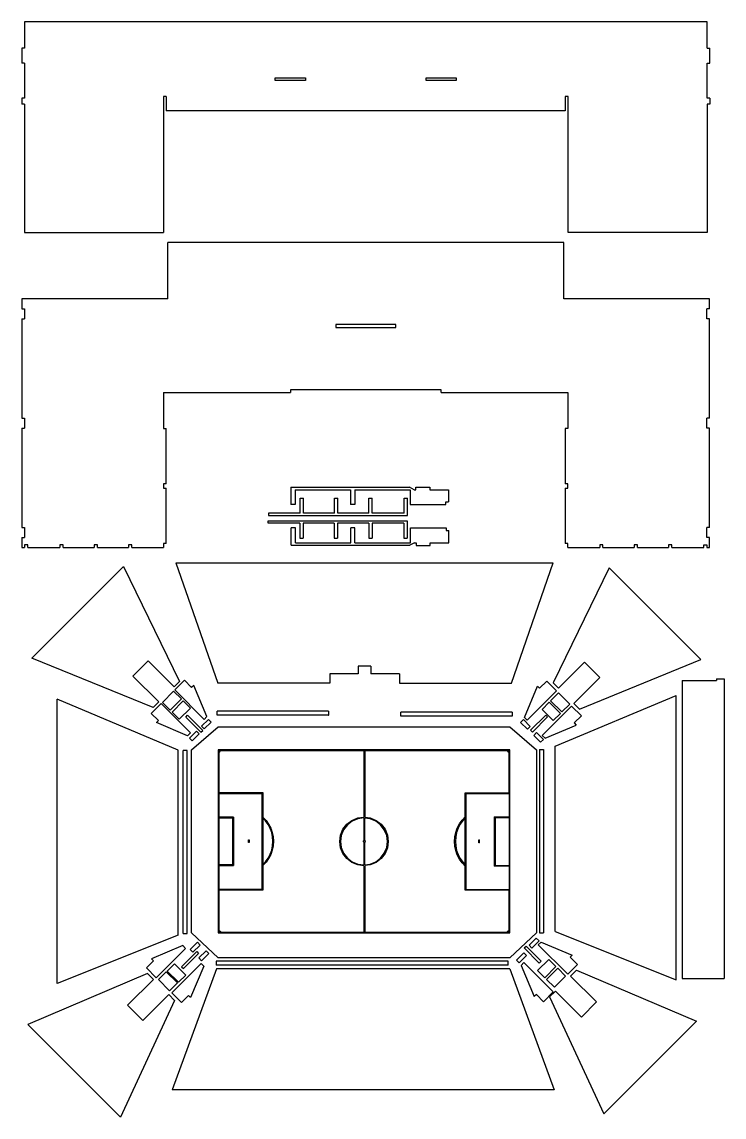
# Model space of a CAD drawing. Extents: x -1434 to 1434, y -966 to 966.
# Drawn here: x 220 to 771, y -966 to -106 of the extents above; entities that cross this region are included whole.
import ezdxf

# ---------------------------------------------------------------- set-up
doc = ezdxf.new("R2010")
doc.units = 0
doc.header["$MEASUREMENT"] = 0
doc.layers.get('0').update_dxf_attribs({"linetype": 'CONTINUOUS'})

msp = doc.modelspace()

# ---------------------------------------------------------------- linework, layer by layer
for p, q in [((222.05, -106.18), (222.05, -126.73)), ((757.97, -106.18), (222.05, -106.18)), ((757.97, -126.73), (757.97, -106.18)), ((222.05, -126.73), (219.97, -126.73)), ((219.97, -126.73), (219.97, -138.6)), ((757.97, -126.73), (760.07, -126.73)), ((760.07, -138.6), (760.07, -126.73)), ((222.05, -138.6), (219.97, -138.6)), ((222.05, -138.6), (222.05, -166.17)), ((757.97, -138.6), (760.07, -138.6)), ((757.97, -166.17), (757.97, -138.6)), ((418.97, -152.14), (418.97, -150.01)), ((418.97, -150.01), (442.6, -150.01)), ((442.6, -152.14), (418.97, -152.14)), ((442.6, -150.01), (442.6, -152.14)), ((537.35, -150.01), (560.97, -150.01)), ((537.35, -152.14), (537.35, -150.01)), ((560.97, -152.14), (537.35, -152.14)), ((560.97, -150.01), (560.97, -152.14)), ((219.97, -166.17), (219.97, -170.91)), ((222.05, -166.17), (219.97, -166.17)), ((222.05, -170.91), (219.97, -170.91)), ((222.05, -170.91), (222.05, -271.61)), ((333.36, -164.73), (331.2, -164.73)), ((331.2, -164.73), (331.2, -271.61)), ((333.36, -164.73), (333.36, -176.01)), ((646.63, -164.73), (646.63, -176.01)), ((648.8, -164.73), (646.63, -164.73)), ((648.8, -271.61), (648.8, -164.73)), ((760.07, -166.17), (757.97, -166.17)), ((757.97, -170.91), (757.97, -271.61)), ((760.07, -170.91), (757.97, -170.91)), ((760.07, -166.17), (760.07, -170.91)), ((646.63, -176.01), (333.36, -176.01)), ((222.05, -271.61), (331.2, -271.61)), ((757.97, -271.61), (648.8, -271.61)), ((645.43, -279.36), (334.58, -279.36)), ((334.58, -323.75), (334.58, -279.36)), ((645.43, -323.75), (645.43, -279.36)), ((334.58, -323.75), (219.97, -323.75)), ((219.97, -323.75), (219.97, -331.62)), ((760.04, -323.75), (645.43, -323.75)), ((760.04, -331.62), (760.04, -323.75)), ((219.97, -331.62), (222.04, -331.62)), ((222.04, -331.62), (222.04, -339.49)), ((760.04, -331.62), (757.91, -331.62)), ((757.91, -339.49), (757.91, -331.62)), ((219.97, -339.49), (222.04, -339.49)), ((219.97, -339.49), (219.97, -417.46)), ((513.65, -343.91), (466.36, -343.91)), ((466.36, -343.91), (466.36, -346.14)), ((513.65, -346.14), (513.65, -343.91)), ((760.04, -339.49), (757.91, -339.49)), ((760.04, -417.46), (760.04, -339.49)), ((466.36, -346.14), (513.65, -346.14)), ((549.18, -395.21), (430.8, -395.21)), ((430.8, -395.21), (430.8, -397.34)), ((549.18, -397.34), (549.18, -395.21)), ((331.19, -397.34), (430.8, -397.34)), ((331.19, -397.34), (331.19, -425.51)), ((549.18, -397.34), (648.79, -397.34)), ((648.79, -397.34), (648.79, -425.51)), ((219.97, -417.46), (222.04, -417.46)), ((222.04, -417.46), (222.04, -425.33)), ((760.04, -417.46), (757.91, -417.46)), ((757.91, -425.33), (757.91, -417.46)), ((219.97, -425.33), (222.04, -425.33)), ((219.97, -425.33), (219.97, -503.14)), ((331.19, -425.51), (333.34, -425.51)), ((333.34, -469), (333.34, -425.51)), ((648.79, -425.51), (646.64, -425.51)), ((646.64, -425.51), (646.64, -469)), ((760.04, -425.33), (757.91, -425.33)), ((760.04, -503.14), (760.04, -425.33)), ((333.34, -469), (331.19, -469)), ((331.19, -469), (331.19, -472.28)), ((331.19, -472.28), (333.34, -472.28)), ((333.34, -515.76), (333.34, -472.28)), ((431.24, -471.62), (431.24, -485.28)), ((431.24, -471.62), (524.27, -471.62)), ((528.06, -473.57), (524.27, -471.62)), ((529.38, -473.57), (529.38, -471.44)), ((529.38, -471.44), (540.36, -471.44)), ((540.36, -471.44), (540.36, -473.58)), ((648.79, -469), (646.64, -469)), ((646.64, -472.28), (646.64, -515.76)), ((646.64, -472.28), (648.79, -472.28)), ((648.79, -472.28), (648.79, -469)), ((434.52, -473.57), (478.01, -473.57)), ((434.52, -473.57), (434.52, -485.28)), ((438.46, -491.94), (438.46, -480.23)), ((438.46, -480.23), (441.06, -480.23)), ((441.06, -491.94), (441.06, -480.23)), ((465.49, -491.94), (465.49, -480.23)), ((465.49, -480.23), (468.08, -480.23)), ((468.08, -491.94), (468.08, -480.23)), ((478.01, -473.57), (478.01, -485.28)), ((481.29, -473.57), (524.78, -473.57)), ((481.29, -473.57), (481.29, -485.28)), ((492.52, -480.23), (495.11, -480.23)), ((492.52, -491.94), (492.52, -480.23)), ((495.11, -491.94), (495.11, -480.23)), ((520.13, -480.23), (522.73, -480.23)), ((520.13, -491.94), (520.13, -480.23)), ((522.73, -493.89), (522.73, -480.23)), ((524.78, -473.57), (524.78, -485.28)), ((528.06, -473.57), (529.38, -473.57)), ((540.36, -473.58), (555.07, -473.58)), ((555.07, -473.58), (555.07, -483.19)), ((434.52, -485.28), (431.24, -485.28)), ((481.29, -485.28), (478.01, -485.28)), ((524.78, -485.28), (552.95, -485.28)), ((552.95, -483.19), (555.07, -483.19)), ((552.95, -485.28), (552.95, -483.19)), ((413.37, -499.87), (413.37, -497.92)), ((413.37, -497.92), (522.52, -497.92)), ((413.58, -491.94), (413.58, -493.89)), ((438.46, -491.94), (413.58, -491.94)), ((413.58, -493.89), (522.73, -493.89)), ((465.49, -491.94), (441.06, -491.94)), ((492.52, -491.94), (468.08, -491.94)), ((520.13, -491.94), (495.11, -491.94)), ((522.52, -497.92), (522.52, -511.57)), ((219.97, -503.14), (222.04, -503.14)), ((222.04, -503.14), (222.04, -511.09)), ((438.25, -499.87), (413.37, -499.87)), ((431.46, -517.24), (431.46, -503.59)), ((434.74, -503.59), (431.46, -503.59)), ((434.74, -515.29), (434.74, -503.59)), ((438.25, -499.87), (438.25, -511.57)), ((440.85, -499.87), (440.85, -511.57)), ((465.28, -499.87), (440.85, -499.87)), ((465.28, -499.87), (465.28, -511.57)), ((492.31, -499.87), (467.88, -499.87)), ((467.88, -499.87), (467.88, -511.57)), ((478.23, -515.29), (478.23, -503.59)), ((481.51, -503.59), (478.23, -503.59)), ((481.51, -515.29), (481.51, -503.59)), ((492.31, -499.87), (492.31, -511.57)), ((519.93, -499.87), (494.91, -499.87)), ((494.91, -499.87), (494.91, -511.57)), ((519.93, -499.87), (519.93, -511.57)), ((525, -503.59), (553.17, -503.59)), ((525, -515.29), (525, -503.59)), ((553.17, -503.59), (553.17, -505.68)), ((553.17, -505.68), (555.29, -505.68)), ((555.29, -515.28), (555.29, -505.68)), ((757.91, -511.09), (757.91, -503.14)), ((760.04, -503.14), (757.91, -503.14)), ((219.97, -511.09), (219.97, -519.04)), ((219.97, -511.09), (222.04, -511.09)), ((333.34, -515.76), (331.19, -515.76)), ((331.19, -515.76), (331.19, -519.04)), ((434.74, -515.29), (478.23, -515.29)), ((438.25, -511.57), (440.85, -511.57)), ((465.28, -511.57), (467.88, -511.57)), ((481.51, -515.29), (525, -515.29)), ((492.31, -511.57), (494.91, -511.57)), ((519.93, -511.57), (522.52, -511.57)), ((528.28, -515.29), (524.49, -517.24)), ((528.28, -515.29), (529.6, -515.29)), ((529.6, -515.29), (529.6, -517.42)), ((540.58, -515.28), (555.29, -515.28)), ((540.58, -517.42), (540.58, -515.28)), ((648.79, -515.76), (646.64, -515.76)), ((648.79, -519.04), (648.79, -515.76)), ((760.04, -511.09), (757.91, -511.09)), ((760.04, -519.04), (760.04, -511.09)), ((219.97, -519.04), (222.04, -519.04)), ((224.64, -516.81), (222.04, -516.81)), ((222.04, -516.81), (222.04, -519.04)), ((224.64, -519.04), (224.64, -516.81)), ((224.64, -519.04), (249.66, -519.04)), ((252.26, -516.81), (249.66, -516.81)), ((249.66, -516.81), (249.66, -519.04)), ((252.26, -519.04), (252.26, -516.81)), ((252.26, -519.04), (276.69, -519.04)), ((276.69, -516.81), (276.69, -519.04)), ((279.29, -516.81), (276.69, -516.81)), ((279.29, -519.04), (279.29, -516.81)), ((279.29, -519.04), (303.72, -519.04)), ((303.72, -516.81), (303.72, -519.04)), ((306.31, -516.81), (303.72, -516.81)), ((306.31, -519.04), (306.31, -516.81)), ((306.31, -519.04), (331.19, -519.04)), ((431.46, -517.24), (524.49, -517.24)), ((529.6, -517.42), (540.58, -517.42)), ((648.79, -519.04), (673.67, -519.04)), ((673.67, -516.81), (673.67, -519.04)), ((676.27, -516.81), (673.67, -516.81)), ((676.27, -519.04), (676.27, -516.81)), ((676.27, -519.04), (700.7, -519.04)), ((703.29, -516.81), (700.7, -516.81)), ((700.7, -516.81), (700.7, -519.04)), ((703.29, -519.04), (703.29, -516.81)), ((703.29, -519.04), (727.73, -519.04)), ((730.32, -516.81), (727.73, -516.81)), ((727.73, -516.81), (727.73, -519.04)), ((730.32, -519.04), (730.32, -516.81)), ((730.32, -519.04), (755.34, -519.04)), ((755.34, -516.81), (757.94, -516.81)), ((755.34, -519.04), (755.34, -516.81)), ((757.94, -516.81), (757.94, -519.04)), ((757.94, -519.04), (760.04, -519.04)), ((340.91, -530.97), (373.71, -625.47)), ((340.91, -530.97), (637.25, -530.97)), ((604.45, -625.47), (637.25, -530.97)), ((227.73, -605.86), (299.81, -533.79)), ((299.81, -533.79), (343.62, -624.17)), ((681.04, -534.87), (637.23, -625.25)), ((753.11, -606.95), (681.04, -534.87)), ((323.08, -644.7), (227.73, -605.86)), ((319.04, -608.01), (307.14, -619.92)), ((339.42, -628.37), (319.04, -608.01)), ((641.43, -629.45), (661.8, -609.09)), ((657.76, -645.78), (753.11, -606.95)), ((661.8, -609.09), (673.7, -621)), ((484.08, -618.1), (461.81, -618.1)), ((461.81, -618.1), (461.81, -625.47)), ((484.08, -612.03), (484.08, -618.1)), ((494.1, -612.03), (484.08, -612.03)), ((494.1, -612.03), (494.1, -618.1)), ((516.4, -618.1), (494.1, -618.1)), ((516.4, -618.1), (516.4, -625.47)), ((307.14, -619.92), (327.52, -640.27)), ((339.42, -628.37), (343.62, -624.17)), ((347.66, -623.2), (340.01, -630.85)), ((353.27, -628.81), (347.66, -623.2)), ((354.87, -627.21), (353.27, -628.81)), ((365.2, -651.76), (354.87, -627.21)), ((461.81, -625.47), (373.71, -625.47)), ((516.4, -625.47), (604.45, -625.47)), ((626.5, -629.53), (632.11, -623.92)), ((632.11, -623.92), (639.76, -631.58)), ((641.43, -629.45), (637.23, -625.25)), ((673.7, -621), (653.33, -641.35)), ((738.4, -623.36), (765.33, -623.36)), ((738.4, -623.36), (738.4, -857.53)), ((765.33, -622.09), (771.38, -622.09)), ((765.33, -622.09), (765.33, -623.36)), ((771.38, -622.09), (771.38, -857.53)), ((330.26, -640.58), (339.07, -631.77)), ((345.22, -637.92), (339.07, -631.77)), ((363.06, -653.9), (340.01, -630.85)), ((614.56, -652.48), (624.9, -627.93)), ((616.71, -654.63), (639.76, -631.58)), ((626.5, -629.53), (624.9, -627.93)), ((635.16, -639.27), (641.31, -633.12)), ((638.85, -675.09), (733.74, -635.13)), ((650.12, -641.93), (641.31, -633.12)), ((733.74, -858.42), (733.74, -635.13)), ((247.68, -861.35), (247.68, -638.05)), ((342.56, -678.01), (247.68, -638.05)), ((321.56, -649.21), (329.21, -641.56)), ((323.08, -644.7), (327.52, -640.27)), ((352.26, -664.61), (329.21, -641.56)), ((330.26, -640.58), (336.41, -646.73)), ((336.41, -646.73), (345.22, -637.92)), ((337.85, -648.24), (346.66, -639.43)), ((343.46, -653.84), (352.27, -645.04)), ((352.27, -645.04), (346.66, -639.43)), ((628.44, -646.08), (634.05, -640.47)), ((628.61, -666.53), (651.66, -643.48)), ((642.85, -649.28), (634.05, -640.47)), ((643.97, -648.07), (635.16, -639.27)), ((650.12, -641.93), (643.97, -648.07)), ((659.31, -651.13), (651.66, -643.48)), ((657.76, -645.78), (653.33, -641.35)), ((327.16, -654.82), (321.56, -649.21)), ((343.46, -653.84), (337.85, -648.24)), ((348.58, -652.13), (350.05, -650.66)), ((348.58, -652.13), (360.48, -664.03)), ((361.95, -662.57), (350.05, -650.66)), ((365.2, -651.76), (363.06, -653.9)), ((373.41, -650.52), (373.41, -647.49)), ((460.64, -647.49), (373.41, -647.49)), ((460.64, -650.52), (373.41, -650.52)), ((460.64, -647.49), (460.64, -650.52)), ((460.64, -650.52), (461.09, -650.52)), ((517.47, -651.37), (517.47, -648.34)), ((604.84, -648.34), (517.47, -648.34)), ((604.84, -651.37), (517.47, -651.37)), ((604.84, -648.34), (604.84, -651.37)), ((614.56, -652.48), (616.71, -654.63)), ((619.39, -662.48), (631.29, -650.58)), ((632.76, -652.05), (620.86, -663.95)), ((637.24, -654.89), (628.44, -646.08)), ((632.76, -652.05), (631.29, -650.58)), ((637.24, -654.89), (642.85, -649.28)), ((653.7, -656.74), (659.31, -651.13)), ((327.16, -654.82), (325.56, -656.42)), ((350.12, -666.75), (325.56, -656.42)), ((353.19, -677.91), (373.99, -659.77)), ((361.03, -659.31), (366.37, -653.97)), ((361.03, -659.31), (363.18, -661.46)), ((363.18, -661.46), (368.52, -656.11)), ((368.52, -656.11), (366.37, -653.97)), ((373.99, -659.77), (603.17, -659.77)), ((603.17, -659.77), (623.98, -677.91)), ((611.63, -656.28), (613.78, -654.14)), ((616.97, -661.62), (611.63, -656.28)), ((619.12, -659.48), (613.78, -654.14)), ((619.12, -659.48), (616.97, -661.62)), ((630.75, -668.67), (655.3, -658.34)), ((653.7, -656.74), (655.3, -658.34)), ((350.12, -666.75), (352.26, -664.61)), ((351.63, -668.63), (357, -663.26)), ((351.63, -668.63), (353.77, -670.77)), ((353.77, -670.77), (359.14, -665.4)), ((359.14, -665.4), (357, -663.26)), ((360.48, -664.03), (361.95, -662.57)), ((620.86, -663.95), (619.39, -662.48)), ((621.94, -666.49), (624.08, -664.35)), ((627.31, -671.86), (621.94, -666.49)), ((629.45, -669.72), (624.08, -664.35)), ((629.45, -669.72), (627.31, -671.86)), ((630.75, -668.67), (628.61, -666.53)), ((342.56, -823.3), (342.56, -678.01)), ((346.73, -822.07), (346.73, -678.31)), ((349.76, -678.31), (346.73, -678.31)), ((349.76, -822.07), (349.76, -678.31)), ((353.19, -821.68), (353.19, -677.91)), ((603.17, -677.91), (373.99, -677.91)), ((373.99, -677.91), (373.99, -821.68)), ((374.57, -678.49), (375.47, -678.49)), ((374.57, -678.49), (374.57, -679.47)), ((374.57, -679.47), (374.69, -679.45)), ((374.69, -679.45), (374.81, -679.42)), ((374.81, -679.42), (374.92, -679.37)), ((374.92, -679.37), (375.03, -679.31)), ((375.03, -679.31), (375.13, -679.24)), ((375.13, -679.24), (375.21, -679.16)), ((375.16, -679.53), (375.28, -679.44)), ((375.21, -679.16), (375.29, -679.06)), ((375.28, -679.44), (375.4, -679.33)), ((375.29, -679.06), (375.36, -678.96)), ((375.36, -678.96), (375.41, -678.85)), ((375.4, -679.33), (375.5, -679.21)), ((375.41, -678.85), (375.44, -678.73)), ((375.44, -678.73), (375.46, -678.61)), ((375.46, -678.61), (375.47, -678.49)), ((375.5, -679.21), (375.58, -679.08)), ((375.58, -679.08), (375.65, -678.94)), ((375.65, -678.94), (375.71, -678.8)), ((375.71, -678.8), (375.74, -678.65)), ((375.74, -678.65), (375.76, -678.49)), ((375.76, -678.49), (488.58, -678.49)), ((488.58, -678.49), (488.58, -730.71)), ((489.25, -678.49), (601.3, -678.49)), ((489.25, -678.49), (489.25, -730.79)), ((601.3, -678.49), (601.31, -678.66)), ((601.31, -678.66), (601.35, -678.82)), ((601.35, -678.82), (601.4, -678.98)), ((601.4, -678.98), (601.48, -679.13)), ((601.48, -679.13), (601.57, -679.27)), ((601.57, -679.27), (601.68, -679.39)), ((601.58, -678.49), (602.6, -678.49)), ((601.58, -678.49), (601.59, -678.62)), ((601.59, -678.62), (601.61, -678.75)), ((601.61, -678.75), (601.66, -678.88)), ((601.66, -678.88), (601.71, -679)), ((601.68, -679.39), (601.81, -679.5)), ((601.71, -679), (601.79, -679.1)), ((601.79, -679.1), (601.88, -679.2)), ((601.88, -679.2), (601.98, -679.29)), ((601.98, -679.29), (602.09, -679.36)), ((602.09, -679.36), (602.21, -679.41)), ((602.21, -679.41), (602.33, -679.45)), ((602.33, -679.45), (602.46, -679.48)), ((602.6, -679.48), (602.6, -678.49)), ((603.17, -821.68), (603.17, -677.91)), ((623.98, -677.91), (623.98, -821.68)), ((626.52, -677.66), (626.52, -821.43)), ((626.52, -677.66), (629.55, -677.66)), ((629.55, -677.66), (629.55, -821.43)), ((638.85, -820.38), (638.85, -675.09)), ((374.57, -679.74), (374.73, -679.71)), ((374.57, -679.74), (374.57, -711.45)), ((374.73, -679.71), (374.88, -679.67)), ((374.88, -679.67), (375.02, -679.61)), ((375.02, -679.61), (375.16, -679.53)), ((601.81, -679.5), (601.95, -679.59)), ((601.95, -679.59), (602.1, -679.66)), ((602.1, -679.66), (602.26, -679.71)), ((602.26, -679.71), (602.43, -679.74)), ((602.43, -679.74), (602.6, -679.74)), ((602.46, -679.48), (602.6, -679.48)), ((602.6, -711.69), (602.6, -679.74)), ((374.57, -711.45), (409.23, -711.45)), ((374.57, -712.04), (374.57, -730.72)), ((374.57, -712.04), (408.65, -712.04)), ((408.65, -787.47), (408.65, -712.04)), ((409.23, -711.45), (409.23, -730.71)), ((568.02, -730.34), (568.02, -711.69)), ((568.02, -711.69), (602.6, -711.69)), ((568.64, -712.32), (568.64, -787.44)), ((602.6, -712.32), (568.64, -712.32)), ((602.6, -712.32), (602.6, -730.34)), ((386.19, -730.72), (374.57, -730.72)), ((386.19, -730.72), (386.19, -768.61)), ((409.23, -730.71), (411.67, -733.28)), ((483.64, -731.36), (488.58, -730.71)), ((489.25, -730.79), (493.52, -731.36)), ((565.57, -733.02), (568.02, -730.34)), ((590.85, -730.34), (590.85, -769.27)), ((590.85, -730.34), (602.6, -730.34)), ((591.51, -731), (591.51, -768.61)), ((591.51, -731), (602.6, -731)), ((602.6, -731), (602.6, -768.61)), ((374.57, -731.31), (374.57, -768.02)), ((374.57, -731.31), (385.59, -731.31)), ((385.59, -768.02), (385.59, -731.31)), ((409.23, -731.39), (409.23, -767.91)), ((409.23, -731.39), (411.31, -733.58)), ((413.34, -736.42), (411.31, -733.58)), ((411.67, -733.28), (413.73, -736.17)), ((414.95, -739.51), (413.34, -736.42)), ((413.73, -736.17), (415.38, -739.32)), ((416.13, -742.79), (414.95, -739.51)), ((415.38, -739.32), (416.58, -742.66)), ((472.05, -740.25), (475.09, -736.3)), ((475.53, -736.74), (472.6, -740.57)), ((475.09, -736.3), (479.04, -733.26)), ((479.35, -733.81), (475.53, -736.74)), ((479.04, -733.26), (483.64, -731.36)), ((483.81, -731.96), (479.35, -733.81)), ((488.58, -731.34), (483.81, -731.96)), ((488.58, -731.34), (488.58, -749.01)), ((493.36, -731.96), (489.25, -731.42)), ((489.25, -749.01), (489.25, -731.42)), ((497.81, -733.81), (493.36, -731.96)), ((493.52, -731.36), (498.13, -733.26)), ((501.64, -736.74), (497.81, -733.81)), ((498.13, -733.26), (502.08, -736.3)), ((504.57, -740.57), (501.64, -736.74)), ((502.08, -736.3), (505.11, -740.25)), ((560.68, -742.65), (561.87, -739.23)), ((562.48, -739.48), (561.31, -742.82)), ((561.87, -739.23), (563.51, -736)), ((564.08, -736.33), (562.48, -739.48)), ((563.51, -736), (565.57, -733.02)), ((566.09, -733.43), (564.08, -736.33)), ((568.02, -731.31), (566.09, -733.43)), ((568.02, -768.3), (568.02, -731.31)), ((416.84, -746.2), (416.13, -742.79)), ((416.58, -742.66), (417.31, -746.13)), ((417.08, -749.67), (416.84, -746.2)), ((417.31, -746.13), (417.55, -749.67)), ((469.5, -749.79), (470.15, -744.85)), ((470.75, -745.02), (470.13, -749.79)), ((470.15, -744.85), (472.05, -740.25)), ((472.6, -740.57), (470.75, -745.02)), ((506.41, -745.02), (504.57, -740.57)), ((505.11, -740.25), (507.02, -744.85)), ((507.04, -749.79), (506.41, -745.02)), ((507.02, -744.85), (507.67, -749.79)), ((559.71, -749.81), (559.95, -746.19)), ((559.95, -746.19), (560.68, -742.65)), ((560.6, -746.28), (560.36, -749.81)), ((561.31, -742.82), (560.6, -746.28)), ((398, -748.65), (398.47, -748.65)), ((398, -750.73), (398, -748.65)), ((398.47, -750.73), (398, -750.73)), ((398.47, -748.65), (398.47, -750.73)), ((414.95, -759.84), (416.13, -756.56)), ((416.58, -756.69), (415.38, -760.03)), ((416.13, -756.56), (416.84, -753.15)), ((417.31, -753.21), (416.58, -756.69)), ((416.84, -753.15), (417.08, -749.67)), ((417.55, -749.67), (417.31, -753.21)), ((470.15, -754.73), (469.5, -749.79)), ((470.13, -749.79), (470.75, -754.57)), ((472.05, -759.34), (470.15, -754.73)), ((470.75, -754.57), (472.6, -759.02)), ((488.15, -749.79), (488.18, -749.6)), ((488.18, -749.99), (488.15, -749.79)), ((488.18, -749.6), (488.25, -749.41)), ((488.25, -750.18), (488.18, -749.99)), ((488.25, -749.41), (488.37, -749.25)), ((488.37, -750.33), (488.25, -750.18)), ((488.37, -749.25), (488.53, -749.13)), ((488.53, -750.46), (488.37, -750.33)), ((488.53, -749.13), (488.72, -749.06)), ((488.72, -750.53), (488.53, -750.46)), ((488.63, -748.98), (488.58, -749.01)), ((488.58, -750.6), (488.58, -768.25)), ((488.64, -750.63), (488.58, -750.6)), ((488.69, -748.96), (488.63, -748.98)), ((488.69, -750.65), (488.64, -750.63)), ((488.74, -748.94), (488.69, -748.96)), ((488.74, -750.66), (488.69, -750.65)), ((488.72, -749.06), (488.91, -749.03)), ((488.91, -750.56), (488.72, -750.53)), ((488.8, -748.93), (488.74, -748.94)), ((488.8, -750.67), (488.74, -750.66)), ((488.86, -748.92), (488.8, -748.93)), ((488.86, -750.68), (488.8, -750.67)), ((488.91, -748.92), (488.86, -748.92)), ((488.91, -750.68), (488.86, -750.68)), ((488.97, -748.92), (488.91, -748.92)), ((488.91, -749.03), (489.11, -749.06)), ((489.11, -750.53), (488.91, -750.56)), ((488.97, -750.68), (488.91, -750.68)), ((489.03, -748.93), (488.97, -748.92)), ((489.03, -750.67), (488.97, -750.68)), ((489.09, -748.94), (489.03, -748.93)), ((489.09, -750.66), (489.03, -750.67)), ((489.14, -748.96), (489.09, -748.94)), ((489.14, -750.65), (489.09, -750.66)), ((489.11, -749.06), (489.3, -749.13)), ((489.3, -750.46), (489.11, -750.53)), ((489.19, -748.98), (489.14, -748.96)), ((489.19, -750.63), (489.14, -750.65)), ((489.25, -749.01), (489.19, -748.98)), ((489.25, -750.6), (489.19, -750.63)), ((489.25, -768.17), (489.25, -750.6)), ((489.3, -749.13), (489.46, -749.25)), ((489.46, -750.33), (489.3, -750.46)), ((489.46, -749.25), (489.58, -749.41)), ((489.58, -750.18), (489.46, -750.33)), ((489.58, -749.41), (489.65, -749.6)), ((489.65, -749.99), (489.58, -750.18)), ((489.65, -749.6), (489.68, -749.79)), ((489.68, -749.79), (489.65, -749.99)), ((504.57, -759.02), (506.41, -754.57)), ((507.02, -754.73), (505.11, -759.34)), ((506.41, -754.57), (507.04, -749.79)), ((507.67, -749.79), (507.02, -754.73)), ((559.95, -753.42), (559.71, -749.81)), ((560.68, -756.97), (559.95, -753.42)), ((560.36, -749.81), (560.6, -753.33)), ((560.6, -753.33), (561.31, -756.8)), ((561.31, -756.8), (562.48, -760.13)), ((578.68, -748.65), (579.23, -748.65)), ((578.68, -750.81), (578.68, -748.65)), ((579.23, -750.81), (578.68, -750.81)), ((579.23, -750.81), (579.23, -748.65)), ((411.31, -765.76), (413.34, -762.93)), ((413.73, -763.17), (411.67, -766.06)), ((413.34, -762.93), (414.95, -759.84)), ((415.38, -760.03), (413.73, -763.17)), ((475.09, -763.29), (472.05, -759.34)), ((472.6, -759.02), (475.53, -762.85)), ((479.04, -766.32), (475.09, -763.29)), ((475.53, -762.85), (479.35, -765.78)), ((497.81, -765.78), (501.64, -762.85)), ((502.08, -763.29), (498.13, -766.32)), ((501.64, -762.85), (504.57, -759.02)), ((505.11, -759.34), (502.08, -763.29)), ((561.87, -760.39), (560.68, -756.97)), ((563.51, -763.62), (561.87, -760.39)), ((562.48, -760.13), (564.08, -763.28)), ((565.57, -766.6), (563.51, -763.62)), ((564.08, -763.28), (566.09, -766.19)), ((374.57, -768.02), (385.59, -768.02)), ((374.57, -768.61), (374.57, -787.47)), ((374.57, -768.61), (386.19, -768.61)), ((411.67, -766.06), (409.23, -768.64)), ((409.7, -767.47), (409.23, -767.91)), ((409.23, -768.64), (409.23, -788.06)), ((409.7, -767.47), (411.31, -765.76)), ((483.64, -768.23), (479.04, -766.32)), ((479.35, -765.78), (483.81, -767.62)), ((488.58, -768.88), (483.64, -768.23)), ((483.81, -767.62), (488.58, -768.25)), ((488.58, -768.88), (488.58, -821.1)), ((489.25, -768.17), (493.36, -767.62)), ((493.52, -768.23), (489.25, -768.79)), ((489.25, -768.79), (489.25, -821.1)), ((493.36, -767.62), (497.81, -765.78)), ((498.13, -766.32), (493.52, -768.23)), ((568.02, -769.27), (565.57, -766.6)), ((566.09, -766.19), (568.02, -768.3)), ((568.02, -788.07), (568.02, -769.27)), ((602.6, -769.27), (590.85, -769.27)), ((591.51, -768.61), (602.6, -768.61)), ((602.6, -769.27), (602.6, -787.44)), ((408.65, -787.47), (374.57, -787.47)), ((374.57, -788.06), (374.57, -819.77)), ((409.23, -788.06), (374.57, -788.06)), ((602.6, -788.07), (568.02, -788.07)), ((568.64, -787.44), (602.6, -787.44)), ((602.6, -819.78), (602.6, -788.07)), ((342.56, -823.3), (247.68, -861.35)), ((346.73, -822.07), (349.76, -822.07)), ((373.99, -841.2), (353.19, -821.68)), ((373.99, -821.68), (603.17, -821.68)), ((374.57, -819.77), (374.74, -819.78)), ((374.57, -820.12), (374.57, -821.1)), ((374.57, -820.12), (374.7, -820.13)), ((374.57, -821.1), (375.56, -821.1)), ((374.7, -820.13), (374.83, -820.15)), ((374.74, -819.78), (374.91, -819.82)), ((374.83, -820.15), (374.95, -820.19)), ((374.91, -819.82), (375.07, -819.88)), ((374.95, -820.19), (375.07, -820.25)), ((375.07, -819.88), (375.23, -819.96)), ((375.07, -820.25), (375.17, -820.32)), ((375.17, -820.32), (375.27, -820.4)), ((375.23, -819.96), (375.37, -820.06)), ((375.27, -820.4), (375.36, -820.5)), ((375.36, -820.5), (375.43, -820.61)), ((375.37, -820.06), (375.5, -820.17)), ((375.43, -820.61), (375.49, -820.72)), ((375.49, -820.72), (375.53, -820.84)), ((375.5, -820.17), (375.61, -820.3)), ((375.53, -820.84), (375.55, -820.97)), ((375.55, -820.97), (375.56, -821.1)), ((375.61, -820.3), (375.71, -820.44)), ((375.71, -820.44), (375.79, -820.6)), ((375.79, -820.6), (375.85, -820.76)), ((375.85, -820.76), (375.88, -820.93)), ((375.88, -820.93), (375.9, -821.1)), ((375.9, -821.1), (488.58, -821.1)), ((489.25, -821.1), (601.26, -821.1)), ((601.26, -821.1), (601.28, -820.93)), ((601.28, -820.93), (601.32, -820.76)), ((601.32, -820.76), (601.38, -820.6)), ((601.38, -820.6), (601.46, -820.45)), ((601.46, -820.45), (601.56, -820.31)), ((601.56, -820.31), (601.67, -820.18)), ((601.59, -821.1), (601.6, -820.97)), ((601.59, -821.1), (602.6, -821.1)), ((601.6, -820.97), (601.62, -820.84)), ((601.62, -820.84), (601.67, -820.72)), ((601.67, -820.18), (601.8, -820.07)), ((601.67, -820.72), (601.72, -820.6)), ((601.72, -820.6), (601.8, -820.49)), ((601.8, -820.07), (601.94, -819.97)), ((601.8, -820.49), (601.88, -820.4)), ((601.88, -820.4), (601.98, -820.31)), ((601.94, -819.97), (602.1, -819.89)), ((601.98, -820.31), (602.09, -820.25)), ((602.09, -820.25), (602.21, -820.19)), ((602.1, -819.89), (602.26, -819.84)), ((602.21, -820.19), (602.34, -820.16)), ((602.26, -819.84), (602.42, -819.8)), ((602.34, -820.16), (602.47, -820.14)), ((602.42, -819.8), (602.6, -819.78)), ((602.47, -820.14), (602.6, -820.14)), ((602.6, -821.1), (602.6, -820.14)), ((623.98, -821.68), (603.17, -841.2)), ((618.22, -831.36), (623.91, -825.67)), ((626.05, -827.82), (623.91, -825.67)), ((626.52, -821.43), (629.55, -821.43)), ((638.85, -820.38), (733.74, -858.42)), ((346.31, -831.63), (321.76, -841.96)), ((348.46, -833.77), (325.41, -856.82)), ((346.31, -831.63), (348.46, -833.77)), ((352.12, -834.67), (357.8, -828.98)), ((354.26, -836.81), (359.94, -831.12)), ((359.94, -831.12), (357.8, -828.98)), ((614.38, -833.46), (615.85, -831.99)), ((626.28, -845.36), (614.38, -833.46)), ((627.75, -843.89), (615.85, -831.99)), ((618.22, -831.36), (620.37, -833.5)), ((620.37, -833.5), (626.05, -827.82)), ((627.64, -828.84), (625.5, -830.98)), ((625.5, -830.98), (648.55, -854.03)), ((627.64, -828.84), (652.19, -839.17)), ((323.36, -843.56), (321.76, -841.96)), ((357.3, -836.28), (345.4, -848.18)), ((346.86, -849.65), (358.77, -837.74)), ((352.12, -834.67), (354.26, -836.81)), ((357.3, -836.28), (358.77, -837.74)), ((358.88, -841.31), (364.56, -835.62)), ((358.88, -841.31), (361.02, -843.45)), ((361.02, -843.45), (366.7, -837.76)), ((366.7, -837.76), (364.56, -835.62)), ((603.17, -841.2), (373.99, -841.2)), ((608.32, -842.98), (614, -837.29)), ((610.46, -845.12), (616.14, -839.43)), ((616.14, -839.43), (614, -837.29)), ((624.9, -851.2), (633.7, -842.39)), ((633.7, -842.39), (639.31, -848)), ((652.19, -839.17), (650.59, -840.77)), ((650.59, -840.77), (656.2, -846.38)), ((323.36, -843.56), (317.75, -849.17)), ((317.75, -849.17), (325.41, -856.82)), ((339.77, -845.93), (334.16, -851.54)), ((360.66, -845.67), (337.61, -868.72)), ((372.65, -849.87), (337.88, -944.76)), ((348.57, -854.74), (339.77, -845.93)), ((345.4, -848.18), (346.86, -849.65)), ((362.81, -847.81), (352.47, -872.36)), ((362.81, -847.81), (360.66, -845.67)), ((601.76, -843.89), (372.59, -843.89)), ((372.59, -843.89), (372.59, -846.92)), ((601.76, -846.92), (372.59, -846.92)), ((603.19, -849.87), (372.65, -849.87)), ((601.76, -846.92), (601.76, -843.89)), ((603.19, -849.87), (637.96, -944.76)), ((608.32, -842.98), (610.46, -845.12)), ((612.01, -847.1), (614.15, -844.96)), ((612.01, -847.1), (622.34, -871.65)), ((614.15, -844.96), (637.2, -868.01)), ((624.9, -851.2), (630.5, -856.81)), ((626.28, -845.36), (627.75, -843.89)), ((630.5, -856.81), (639.31, -848)), ((632, -858.2), (640.81, -849.39)), ((640.81, -849.39), (646.96, -855.54)), ((656.2, -846.38), (648.55, -854.03)), ((650.87, -855.47), (655.59, -850.76)), ((655.59, -850.76), (749.58, -890.95)), ((318.66, -853.4), (224.66, -893.59)), ((323.37, -858.11), (303, -878.48)), ((323.37, -858.11), (318.66, -853.4)), ((333.28, -852.12), (327.13, -858.27)), ((335.93, -867.08), (327.13, -858.27)), ((342.08, -860.93), (333.28, -852.12)), ((342.97, -860.35), (334.16, -851.54)), ((348.57, -854.74), (342.97, -860.35)), ((638.15, -864.35), (632, -858.2)), ((638.15, -864.35), (646.96, -855.54)), ((650.87, -855.47), (671.24, -875.84)), ((738.4, -857.53), (771.38, -857.53)), ((335.93, -867.08), (342.08, -860.93)), ((629.55, -875.66), (637.2, -868.01)), ((634.4, -871.94), (638.97, -867.37)), ((659.34, -887.74), (638.97, -867.37)), ((339.84, -874.58), (297.33, -966.26)), ((314.91, -890.38), (335.27, -870.01)), ((339.84, -874.58), (335.27, -870.01)), ((345.27, -876.37), (337.61, -868.72)), ((350.87, -870.76), (345.27, -876.37)), ((350.87, -870.76), (352.47, -872.36)), ((623.94, -870.05), (622.34, -871.65)), ((623.94, -870.05), (629.55, -875.66)), ((634.4, -871.94), (676.91, -963.62)), ((671.24, -875.84), (659.34, -887.74)), ((303, -878.48), (314.91, -890.38)), ((297.33, -966.26), (224.66, -893.59)), ((676.91, -963.62), (749.58, -890.95)), ((637.96, -944.76), (337.88, -944.76))]:
    msp.add_line(p, q)

doc.saveas('drawing.dxf')
